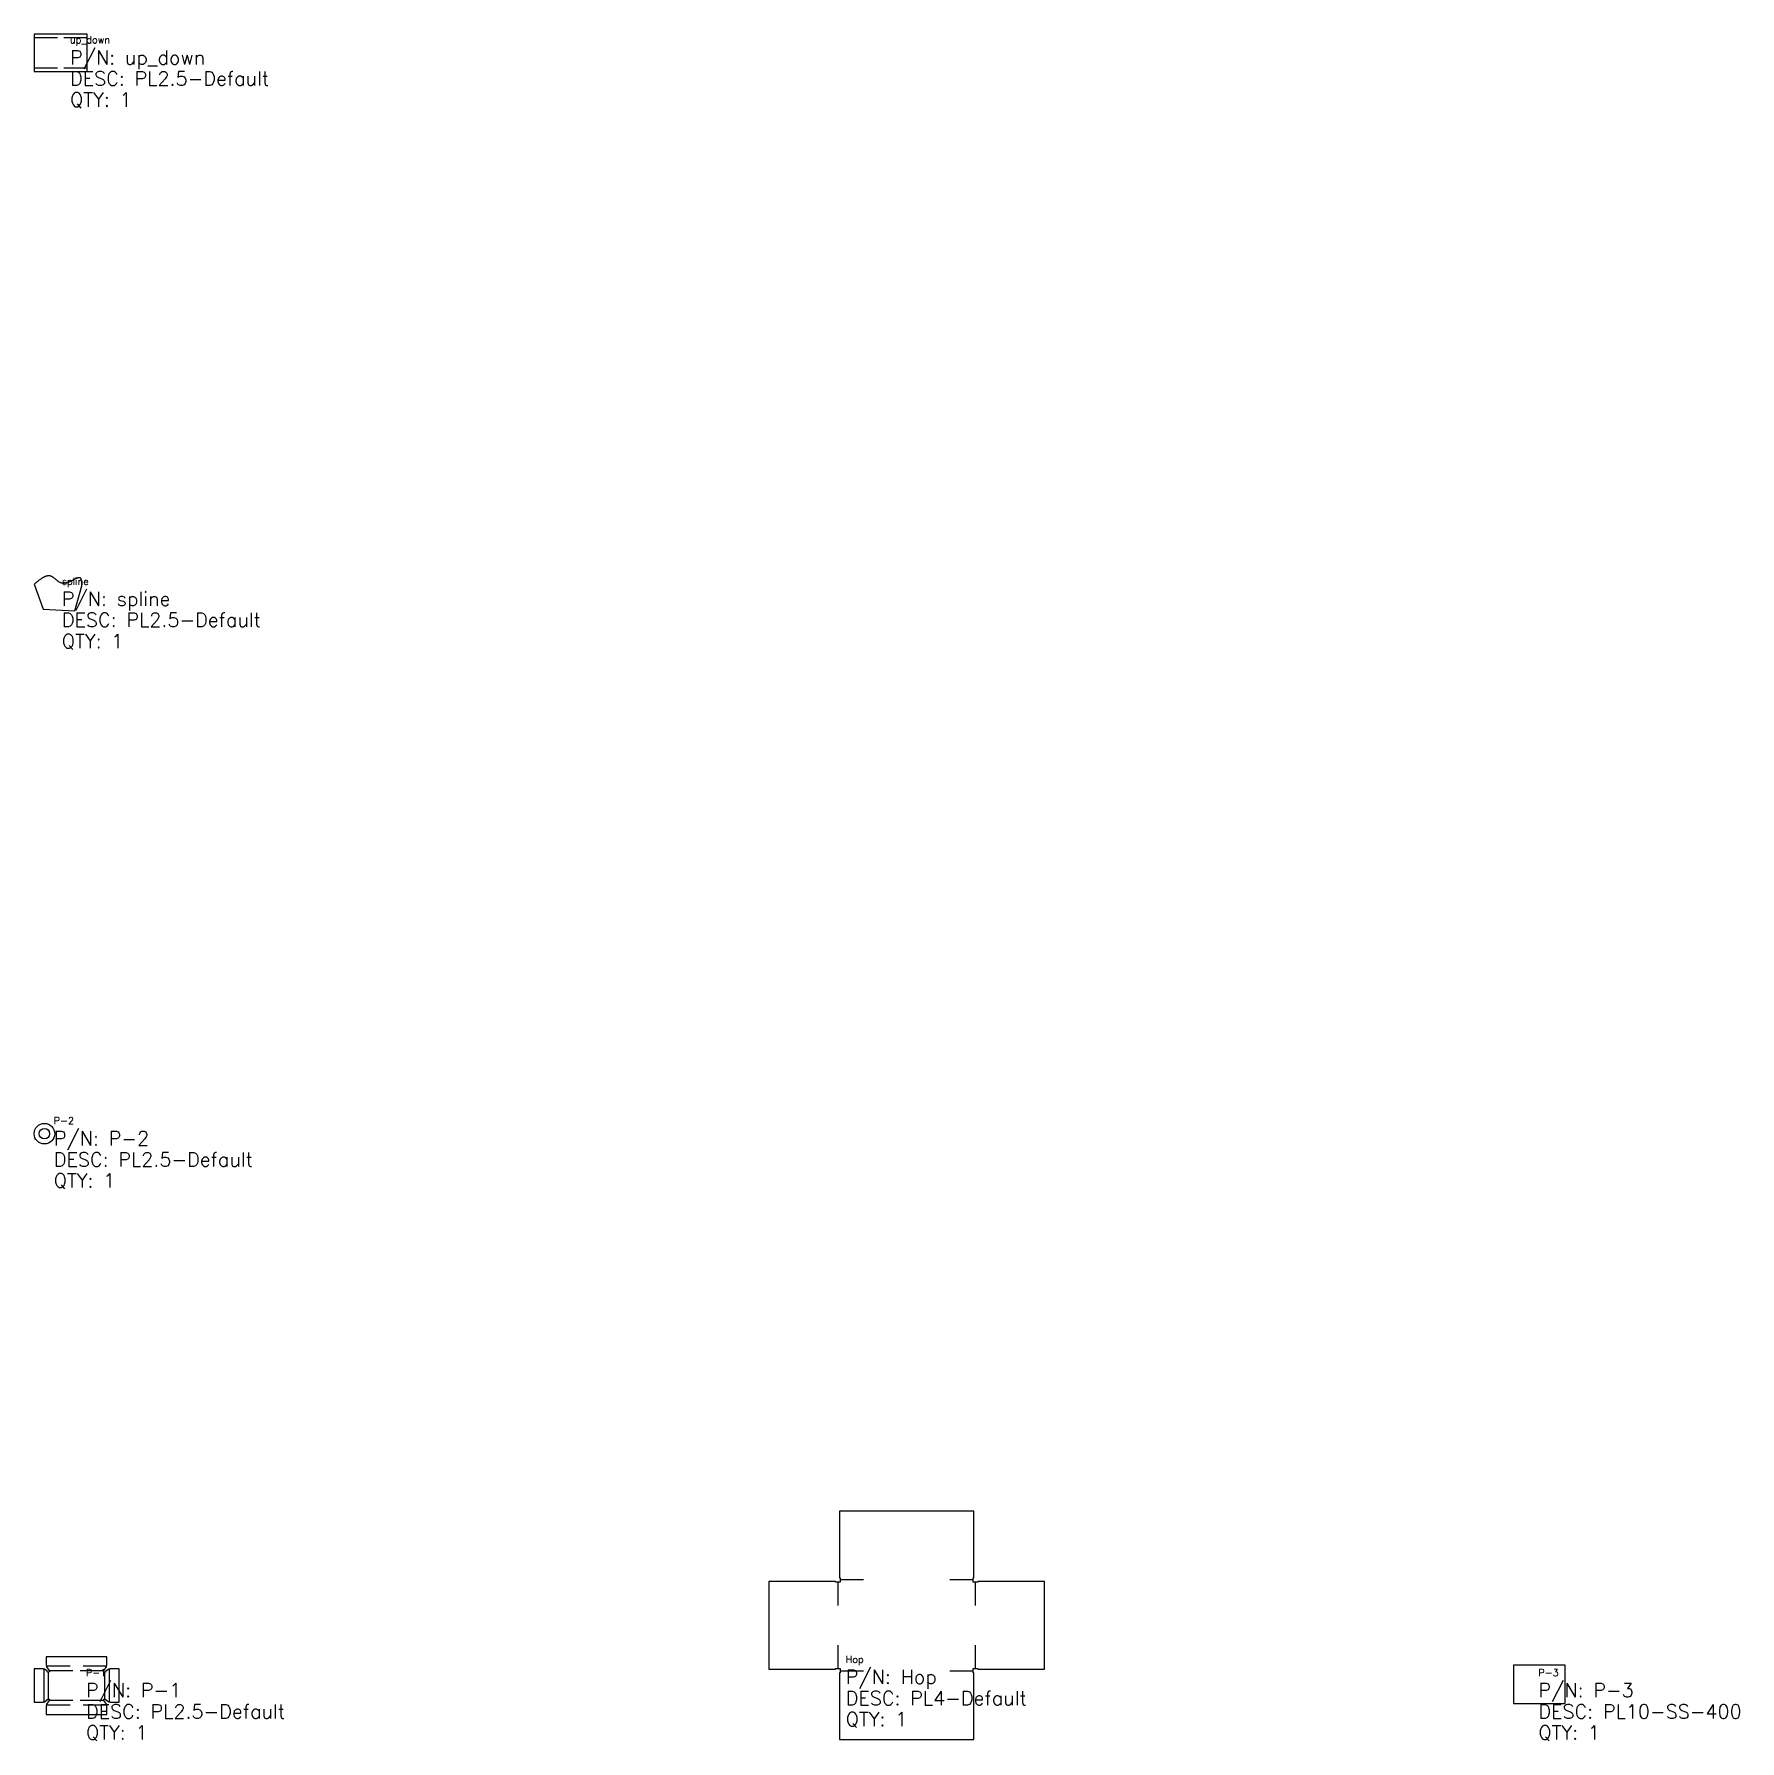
# Model space of a CAD drawing. Extents: x 0 to 3636, y -3 to 3635.
import ezdxf

# ---------------------------------------------------------------- set-up
doc = ezdxf.new("R2010")
doc.units = 0
for name, color, linetype in [('Detail Name', 30, 'Continuous'), ('IV_BEND', 6, 'Continuous'), ('IV_BEND_DOWN', 5, 'Continuous'), ('IV_INTERIOR_PROFILES', 2, 'Continuous'), ('IV_OUTER_PROFILE', 2, 'Continuous')]:
    doc.layers.add(name, color=color, linetype=linetype)
doc.styles.get("Standard").update_dxf_attribs({"font": 'simplex.shx'})

msp = doc.modelspace()

# ---------------------------------------------------------------- linework, layer by layer
at = {"layer": 'IV_BEND'}
for p, q in [((50, 3627.3), (0, 3627.3)), ((113, 3627.3), (63, 3627.3)), ((1713.2, 335.4), (1713.2, 285.4)), ((1767.9, 340.1), (1717.9, 340.1)), ((2001.9, 340.1), (1951.9, 340.1)), ((2006.6, 285.4), (2006.6, 335.4)), ((1713.2, 201.4), (1713.2, 151.4)), ((2006.6, 151.4), (2006.6, 201.4)), ((20.4, 149.8), (20.4, 80.2)), ((76.6, 156.1), (26.6, 156.1)), ((82.5, 146.3), (32.5, 146.3)), ((148.4, 146.3), (98.4, 146.3)), ((154.2, 156.1), (104.2, 156.1)), ((160.5, 80.2), (160.5, 149.8)), ((1717.9, 146.7), (1767.9, 146.7)), ((1951.9, 146.7), (2001.9, 146.7)), ((30.1, 143.9), (30.1, 86.1)), ((150.8, 86.1), (150.8, 143.9)), ((26.6, 73.9), (76.6, 73.9)), ((32.5, 83.7), (82.5, 83.7)), ((98.4, 83.7), (148.4, 83.7)), ((104.2, 73.9), (154.2, 73.9))]:
    msp.add_line(p, q, dxfattribs=at)
at = {"layer": 'IV_BEND_DOWN'}
for p, q in [((0, 3563.6), (50, 3563.6)), ((63, 3563.6), (113, 3563.6))]:
    msp.add_line(p, q, dxfattribs=at)
at = {"layer": 'IV_INTERIOR_PROFILES'}
msp.add_circle((21.9, 1291.4), 11.2, dxfattribs=at)
at = {"layer": 'IV_OUTER_PROFILE'}
for points in [[(0, 3560.8), (0, 3555.8), (113, 3555.8), (113, 3560.8), (113, 3566.5), (113, 3624.5), (113, 3630.1), (113, 3635.1), (0, 3635.1), (0, 3630.1), (0, 3624.5), (0, 3566.5)], [(1716.7, 142), (1716.7, 0), (2003, 0), (2003, 142), (2001.9, 142), (2001.9, 151.4), (2011.3, 151.4), (2011.3, 150.3), (2153.3, 150.3), (2153.3, 336.6), (2011.3, 336.6), (2011.3, 335.4), (2001.9, 335.4), (2001.9, 344.8), (2003, 344.8), (2003, 486.8), (1716.7, 486.8), (1716.7, 344.8), (1717.9, 344.8), (1717.9, 335.4), (1708.4, 335.4), (1708.4, 336.6), (1566.4, 336.6), (1566.4, 150.3), (1708.4, 150.3), (1708.4, 151.4), (1717.9, 151.4), (1717.9, 142)], [(3153.3, 158.7), (3153.3, 76.7), (3263.3, 76.7), (3263.3, 158.7)]]:
    msp.add_lwpolyline(points, close=True, dxfattribs=at)
for points in [[(0, 2462.4), (19.5, 2409.4), (87, 2405.9), (101.5, 2459.4, 0.000804), (101.5, 2461.8, 0.00456), (101.5, 2464.2, 0.002992), (101.5, 2465.4, 0.004323), (101.4, 2466.5, 0.004816), (101.4, 2467.6, 0.006733), (101.3, 2468.6, 0.007289), (101.2, 2469.6, 0.010257), (101.1, 2470.6, 0.010913), (100.9, 2471.5, 0.015745), (100.7, 2472.3, 0.016583), (100.5, 2473.1, 0.024532), (100.2, 2473.8, 0.025828), (99.9, 2474.4, 0.037531), (99.5, 2474.9, 0.049098), (99, 2475.5, 0.052527), (98.3, 2475.9, 0.049848), (97.6, 2476.2, 0.038785), (96.9, 2476.3, 0.018446), (96.5, 2476.4, 0.015252), (96.1, 2476.4, 0.014849), (95.6, 2476.4, 0.01209), (95.2, 2476.3, 0.022953), (94.2, 2476.2, 0.015085), (93.2, 2475.9, 0.014115), (92.1, 2475.6, 0.009378), (91.1, 2475.2, 0.008582), (89.9, 2474.7, 0.005651), (88.7, 2474.2, 0.004951), (87.5, 2473.7, 0.003002), (86.2, 2473.1, 0.002361), (84.9, 2472.4, 0.000925), (83.6, 2471.8, 0.000319), (82.2, 2471.1, -0.000884), (80.9, 2470.4, -0.001478), (79.5, 2469.7, -0.002639), (78.1, 2469.1, -0.003239), (76.7, 2468.4, -0.004515), (75.3, 2467.8, -0.005139), (73.8, 2467.2, -0.006687), (72.4, 2466.6, -0.007356), (71, 2466.1, -0.009344), (69.6, 2465.6, -0.010083), (68.2, 2465.2, -0.012687), (66.8, 2464.9, -0.01353), (65.5, 2464.6, -0.016849), (64.1, 2464.5, -0.017838), (62.8, 2464.4, -0.021669), (61.5, 2464.4, -0.031977), (59.7, 2464.7, -0.028526), (57.9, 2465.2, -0.025831), (56.1, 2465.8, -0.020238), (54.5, 2466.6, -0.017803), (52.8, 2467.6, -0.012547), (51.3, 2468.7, -0.01036), (49.7, 2469.8, -0.005907), (48.2, 2471, -0.003841), (46.7, 2472.2, 0.000323), (45.3, 2473.5, 0.002389), (43.8, 2474.7, 0.007126), (42.3, 2475.9, 0.004428), (41.6, 2476.4, 0.005883), (40.9, 2476.9, 0.006471), (40.2, 2477.4, 0.008184), (39.4, 2477.9, 0.00881), (38.7, 2478.3, 0.010804), (38, 2478.8, 0.011477), (37.2, 2479.1, 0.013688), (36.5, 2479.4, 0.019274), (35.5, 2479.8, 0.019575), (34.4, 2480.1, 0.019138), (33.4, 2480.3, 0.018459), (32.3, 2480.4, 0.018004), (31.2, 2480.5, 0.016611), (30.1, 2480.4, 0.016168), (29.1, 2480.3, 0.014427), (28, 2480.1, 0.014015), (26.8, 2479.9, 0.01223), (25.7, 2479.6, 0.011856), (24.6, 2479.2, 0.010209), (23.5, 2478.8, 0.009871), (22.3, 2478.3, 0.008438), (21.2, 2477.8, 0.00813), (20.1, 2477.2, 0.006921), (18.9, 2476.6, 0.006639), (17.8, 2475.9, 0.005632), (16.6, 2475.2, 0.005371), (15.4, 2474.5, 0.004534), (14.3, 2473.7, 0.008293), (11.9, 2472, 0.005706), (9.5, 2470.2, 0.004841), (7.1, 2468.3, 0.002886), (4.8, 2466.4, 0.00207), (2.4, 2464.4, 0.0004)], [(161.9, 79.5), (180.9, 79.5), (180.9, 150.5), (161.9, 150.5), (161.9, 149.8), (159.1, 149.8), (152.2, 144.9), (152.2, 143.9), (149.4, 143.9, -0.414214), (148.4, 144.9), (148.4, 147.8), (149.4, 147.8), (154.2, 154.6), (154.2, 157.5), (155, 157.5), (155, 176.4), (25.9, 176.4), (25.9, 157.5), (26.6, 157.5), (26.6, 154.6), (31.5, 147.8), (32.5, 147.8), (32.5, 144.9, -0.414214), (31.5, 143.9), (28.7, 143.9), (28.7, 144.9), (21.8, 149.8), (19, 149.8), (19, 150.5), (0, 150.5), (0, 79.5), (19, 79.5), (19, 80.2), (21.8, 80.2), (28.7, 85.1), (28.7, 86.1), (31.5, 86.1, -0.414214), (32.5, 85.1), (32.5, 82.2), (31.5, 82.2), (26.6, 75.4), (26.6, 72.5), (25.9, 72.5), (25.9, 53.6), (155, 53.6), (155, 72.5), (154.2, 72.5), (154.2, 75.4), (149.4, 82.2), (148.4, 82.2), (148.4, 85.1, -0.414214), (149.4, 86.1), (152.2, 86.1), (152.2, 85.1), (159.1, 80.2), (161.9, 80.2)]]:
    msp.add_lwpolyline(points, format="xyb", close=True, dxfattribs=at)
msp.add_circle((21.9, 1291.4), 21.9, dxfattribs=at)

# ---------------------------------------------------------------- texts
for s, p in [('P/N: up_down', (76.5, 3570.5)), ('DESC: PL2.5-Default', (76.5, 3525.5)), ('QTY: 1', (76.5, 3480.5)), ('P/N: spline', (59, 2416.4)), ('DESC: PL2.5-Default', (59, 2371.4)), ('QTY: 1', (59, 2326.4)), ('P/N: P-2', (41.9, 1266.4)), ('DESC: PL2.5-Default', (41.9, 1221.4)), ('QTY: 1', (41.9, 1176.4)), ('P/N: Hop', (1729.9, 118.4)), ('P/N: P-1', (110.4, 90)), ('P/N: P-3', (3206.4, 90)), ('DESC: PL2.5-Default', (110.4, 45)), ('DESC: PL4-Default', (1729.9, 73.4)), ('DESC: PL10-SS-400', (3206.4, 45)), ('QTY: 1', (1729.9, 28.4)), ('QTY: 1', (110.4, 0)), ('QTY: 1', (3206.4, 0))]:
    msp.add_text(s, height=30).set_placement(p)
at = {"layer": 'Detail Name'}
for s, p in [('up_down', (76.5, 3615.5)), ('spline', (59, 2461.4)), ('P-2', (41.9, 1311.4)), ('P-1', (110.4, 135)), ('Hop', (1729.9, 163.4)), ('P-3', (3206.4, 135))]:
    msp.add_text(s, height=15, dxfattribs=at).set_placement(p)

doc.saveas('drawing.dxf')
